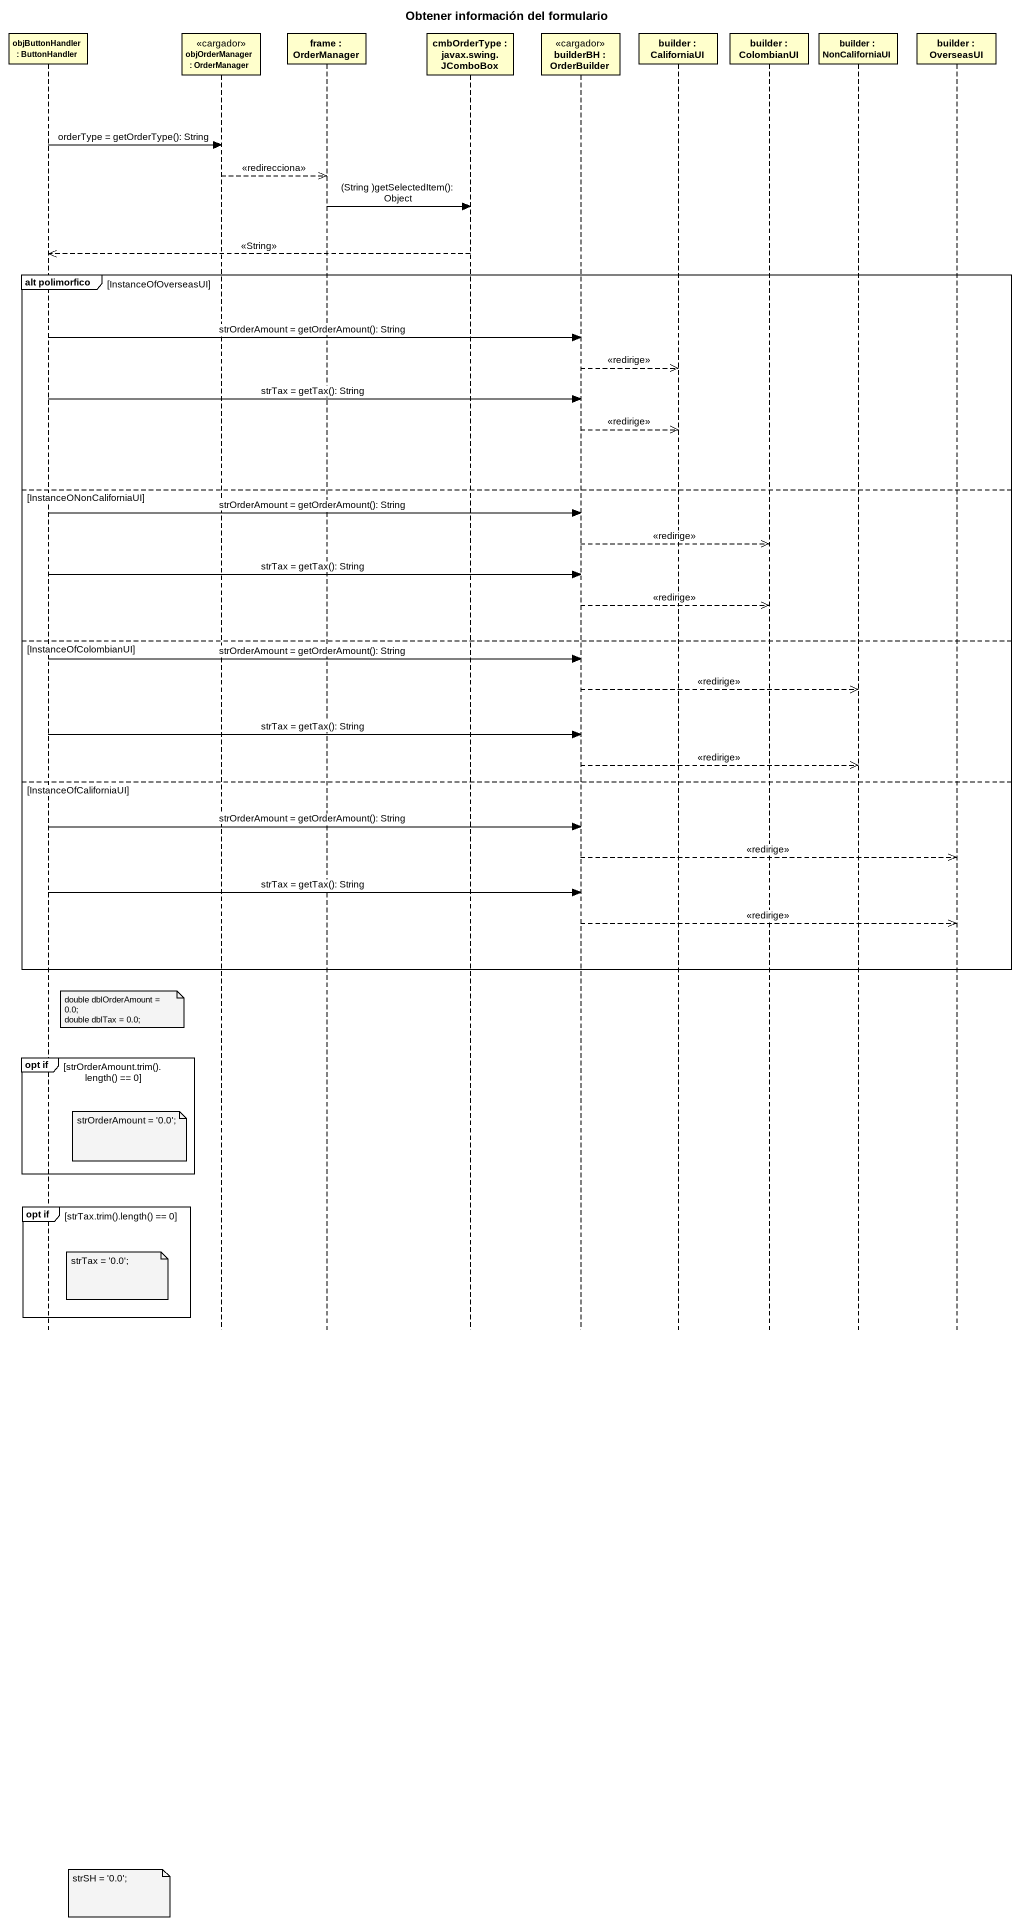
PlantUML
@startuml
title Obtener información del formulario
hide footbox
participant "objButtonHandler : ButtonHandler" as objButtonHandler
participant "objOrderManager : OrderManager" as objOrderManager <<cargador>>
participant "frame : OrderManager" as frame_
participant "cmbOrderType : javax.swing.JComboBox" as cmbOrderType
participant "builderBH : OrderBuilder" as builderBH <<cargador>>
participant "builder : CaliforniaUI" as builder
participant "builder : ColombianUI" as builder_2
participant "builder : NonCaliforniaUI" as builder_3
participant "builder : OverseasUI" as builder_4

objButtonHandler -> objOrderManager : orderType = getOrderType(): String
objOrderManager -->> frame_ : <<redirecciona>>
frame_ -> cmbOrderType : (String )getSelectedItem(): Object
cmbOrderType -->> objButtonHandler : <<String>>
group alt polimorfico [InstanceOfOverseasUI]
  objButtonHandler -> builderBH : strOrderAmount = getOrderAmount(): String
  builderBH -->> builder : <<redirige>>
  objButtonHandler -> builderBH : strTax = getTax(): String
  builderBH -->> builder : <<redirige>>
else InstanceONonCaliforniaUI
  objButtonHandler -> builderBH : strOrderAmount = getOrderAmount(): String
  builderBH -->> builder_2 : <<redirige>>
  objButtonHandler -> builderBH : strTax = getTax(): String
  builderBH -->> builder_2 : <<redirige>>
else InstanceOfColombianUI
  objButtonHandler -> builderBH : strOrderAmount = getOrderAmount(): String
  builderBH -->> builder_3 : <<redirige>>
  objButtonHandler -> builderBH : strTax = getTax(): String
  builderBH -->> builder_3 : <<redirige>>
else InstanceOfCaliforniaUI
  objButtonHandler -> builderBH : strOrderAmount = getOrderAmount(): String
  builderBH -->> builder_4 : <<redirige>>
  objButtonHandler -> builderBH : strTax = getTax(): String
  builderBH -->> builder_4 : <<redirige>>
end
note right of objButtonHandler
  double dblOrderAmount = 0.0;
  double dblTax = 0.0;
end note
group opt if [strOrderAmount.trim().length() == 0]
  note right of objButtonHandler : strOrderAmount = '0.0';
end
group opt if [strTax.trim().length() == 0]
  note right of objButtonHandler : strTax = '0.0';
end
note right of objButtonHandler : strSH = '0.0';
@enduml
